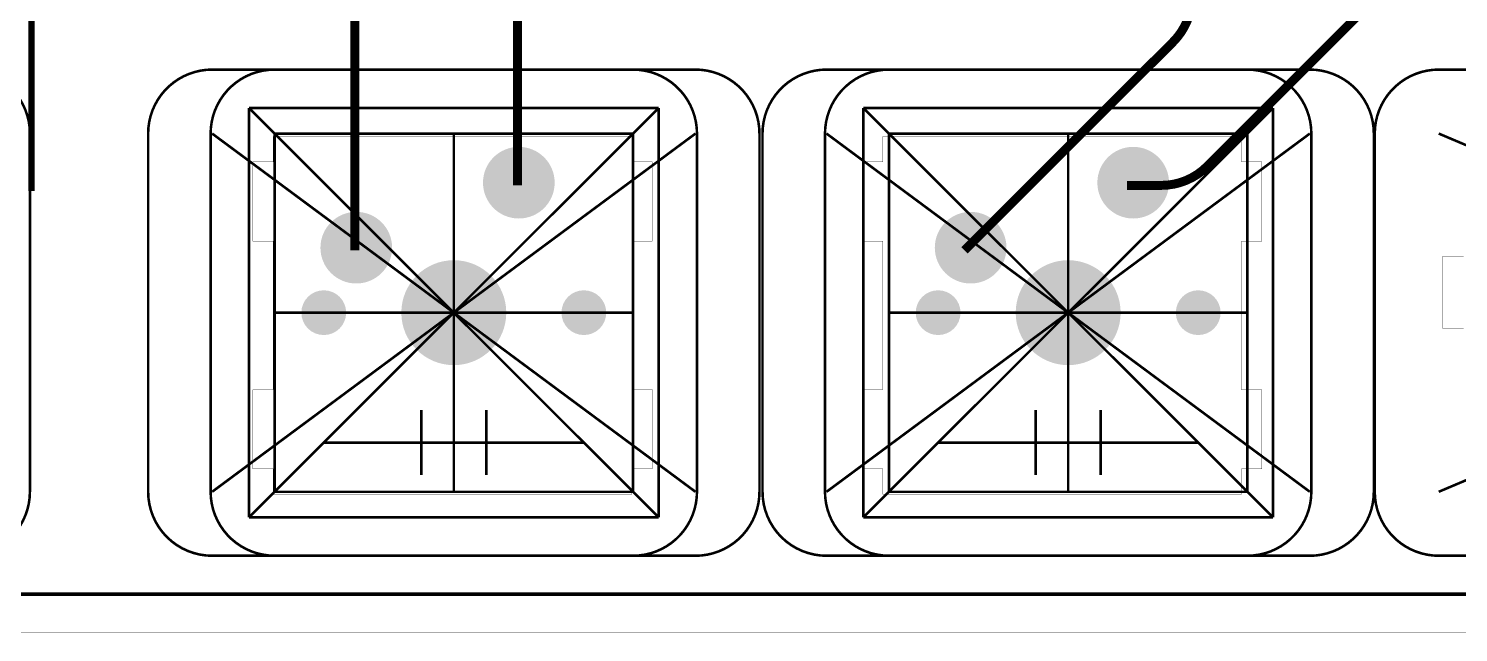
# Model space of a CAD drawing. Header units: inches. Extents: x -214 to 438, y -213 to 250.
# Drawn here: x -85.6 to -29.8, y -90.5 to -66.9 of the extents above; entities that cross this region are included whole.
import ezdxf

# ---------------------------------------------------------------- set-up
doc = ezdxf.new("R2010")
doc.units = ezdxf.units.IN
for name, color, linetype in [('Bottom Layer', 5, 'Continuous'), ('Drawing', 216, 'Continuous'), ('Drawing3', 56, 'Continuous'), ('Mechanical 22', 56, 'Continuous'), ('Multi-Layer', 9, 'Continuous'), ('Outline', 6, 'Continuous'), ('Top Layer', 1, 'Continuous')]:
    doc.layers.add(name, color=color, linetype=linetype)

msp = doc.modelspace()

# ---------------------------------------------------------------- hatches: boundary and pattern name
at = {"layer": 'Bottom Layer'}
h = msp.add_hatch(color=5, dxfattribs=at)
edge = h.paths.add_edge_path()
edge.add_arc((-66.46, -72.92), 1.4, 0, 360)
h = msp.add_hatch(color=5, dxfattribs=at)
edge = h.paths.add_edge_path()
edge.add_arc((-42.46, -72.92), 1.4, 0, 360)
h = msp.add_hatch(color=5, dxfattribs=at)
edge = h.paths.add_edge_path()
edge.add_arc((-72.81, -75.46), 1.4, 0, 360)
h = msp.add_hatch(color=5, dxfattribs=at)
edge = h.paths.add_edge_path()
edge.add_arc((-48.81, -75.46), 1.4, 0, 360)
h = msp.add_hatch(color=5, dxfattribs=at)
edge = h.paths.add_edge_path()
edge.add_arc((-69, -78), 2.05, 0, 360)
h = msp.add_hatch(color=5, dxfattribs=at)
edge = h.paths.add_edge_path()
edge.add_arc((-45, -78), 2.05, 0, 360)
h = msp.add_hatch(color=5, dxfattribs=at)
edge = h.paths.add_edge_path()
edge.add_arc((-74.08, -78), 0.875, 0, 360)
h = msp.add_hatch(color=5, dxfattribs=at)
edge = h.paths.add_edge_path()
edge.add_arc((-63.92, -78), 0.875, 0, 360)
h = msp.add_hatch(color=5, dxfattribs=at)
edge = h.paths.add_edge_path()
edge.add_arc((-50.08, -78), 0.875, 0, 360)
h = msp.add_hatch(color=5, dxfattribs=at)
edge = h.paths.add_edge_path()
edge.add_arc((-39.92, -78), 0.875, 0, 360)
at = {"layer": 'Multi-Layer'}
h = msp.add_hatch(color=9, dxfattribs=at)
edge = h.paths.add_edge_path()
edge.add_arc((-66.46, -72.92), 1.4, 0, 360)
h = msp.add_hatch(color=9, dxfattribs=at)
edge = h.paths.add_edge_path()
edge.add_arc((-42.46, -72.92), 1.4, 0, 360)
h = msp.add_hatch(color=9, dxfattribs=at)
edge = h.paths.add_edge_path()
edge.add_arc((-72.81, -75.46), 1.4, 0, 360)
h = msp.add_hatch(color=9, dxfattribs=at)
edge = h.paths.add_edge_path()
edge.add_arc((-48.81, -75.46), 1.4, 0, 360)
h = msp.add_hatch(color=9, dxfattribs=at)
edge = h.paths.add_edge_path()
edge.add_arc((-69, -78), 2.05, 0, 360)
h = msp.add_hatch(color=9, dxfattribs=at)
edge = h.paths.add_edge_path()
edge.add_arc((-45, -78), 2.05, 0, 360)
h = msp.add_hatch(color=9, dxfattribs=at)
edge = h.paths.add_edge_path()
edge.add_arc((-74.08, -78), 0.875, 0, 360)
h = msp.add_hatch(color=9, dxfattribs=at)
edge = h.paths.add_edge_path()
edge.add_arc((-63.92, -78), 0.875, 0, 360)
h = msp.add_hatch(color=9, dxfattribs=at)
edge = h.paths.add_edge_path()
edge.add_arc((-50.08, -78), 0.875, 0, 360)
h = msp.add_hatch(color=9, dxfattribs=at)
edge = h.paths.add_edge_path()
edge.add_arc((-39.92, -78), 0.875, 0, 360)
at = {"layer": 'Top Layer'}
h = msp.add_hatch(color=1, dxfattribs=at)
edge = h.paths.add_edge_path()
edge.add_arc((-66.46, -72.92), 1.4, 0, 360)
h = msp.add_hatch(color=1, dxfattribs=at)
edge = h.paths.add_edge_path()
edge.add_arc((-42.46, -72.92), 1.4, 0, 360)
h = msp.add_hatch(color=1, dxfattribs=at)
edge = h.paths.add_edge_path()
edge.add_arc((-72.81, -75.46), 1.4, 0, 360)
h = msp.add_hatch(color=1, dxfattribs=at)
edge = h.paths.add_edge_path()
edge.add_arc((-48.81, -75.46), 1.4, 0, 360)
h = msp.add_hatch(color=1, dxfattribs=at)
edge = h.paths.add_edge_path()
edge.add_arc((-69, -78), 2.05, 0, 360)
h = msp.add_hatch(color=1, dxfattribs=at)
edge = h.paths.add_edge_path()
edge.add_arc((-45, -78), 2.05, 0, 360)
h = msp.add_hatch(color=1, dxfattribs=at)
edge = h.paths.add_edge_path()
edge.add_arc((-74.08, -78), 0.875, 0, 360)
h = msp.add_hatch(color=1, dxfattribs=at)
edge = h.paths.add_edge_path()
edge.add_arc((-63.92, -78), 0.875, 0, 360)
h = msp.add_hatch(color=1, dxfattribs=at)
edge = h.paths.add_edge_path()
edge.add_arc((-50.08, -78), 0.875, 0, 360)
h = msp.add_hatch(color=1, dxfattribs=at)
edge = h.paths.add_edge_path()
edge.add_arc((-39.92, -78), 0.875, 0, 360)

# ---------------------------------------------------------------- linework, layer by layer
at = {"layer": 'Drawing'}
for points, const_width in [([(-88.06, -68.5, -0.414225), (-85.56, -71)], 0.1), ([(-80.941, -71, -0.414214), (-78.441, -68.5)], 0.1), ([(-78.5, -71, -0.414214), (-76, -68.5)], 0.1), ([(-62.001, -68.5, -0.414214), (-59.501, -71)], 0.1), ([(-59.56, -68.5, -0.414225), (-57.06, -71)], 0.1), ([(-56.941, -71, -0.414214), (-54.441, -68.5)], 0.1), ([(-54.499, -71, -0.414214), (-51.999, -68.5)], 0.1), ([(-38.001, -68.5, -0.414214), (-35.501, -71)], 0.1), ([(-35.56, -68.5, -0.414225), (-33.06, -71)], 0.1), ([(-33.024, -71, -0.414225), (-30.524, -68.5)], 0.1), ([(-85.56, -85, -0.414214), (-88.06, -87.5)], 0.1), ([(-78.441, -87.5, -0.414202), (-80.94, -85)], 0.1), ([(-76, -87.499, -0.414214), (-78.5, -84.999)], 0.1), ([(-76, -87.5, -0.414214), (-78.5, -85)], 0.0127), ([(-59.501, -85, -0.414214), (-62.001, -87.5)], 0.1), ([(-57.06, -85, -0.414214), (-59.56, -87.5)], 0.1), ([(-54.441, -87.5, -0.414202), (-56.94, -85)], 0.1), ([(-52, -87.499, -0.414214), (-54.5, -84.999)], 0.1), ([(-51.999, -87.5, -0.414214), (-54.499, -85)], 0.0127), ([(-35.501, -85, -0.414214), (-38.001, -87.5)], 0.1), ([(-33.06, -85, -0.414214), (-35.56, -87.5)], 0.1), ([(-30.524, -87.5, -0.414214), (-33.024, -85)], 0.1)]:
    msp.add_lwpolyline(points, format="xyb", dxfattribs=dict(at, const_width=const_width))
at = {"layer": 'Drawing', "const_width": 0.1}
for points in [[(-78.441, -68.5), (-59.56, -68.5)], [(-76, -68.5), (-62.001, -68.5)], [(-54.441, -68.5), (-35.56, -68.5)], [(-51.999, -68.5), (-38.001, -68.5)], [(-30.524, -68.5), (2.525, -68.5)], [(-77, -86), (-61, -70)], [(-77, -70), (-61, -86)], [(-77, -86), (-77, -70)], [(-77, -70), (-61, -70)], [(-61, -86), (-61, -70)], [(-53, -70), (-37, -70)], [(-53, -86), (-53, -70)], [(-53, -70), (-37, -86)], [(-53, -86), (-37, -70)], [(-37, -86), (-37, -70)], [(-85.56, -85), (-85.56, -71)], [(-80.941, -71), (-80.94, -85)], [(-78.5, -84.999), (-78.5, -71)], [(-78.441, -71), (-59.56, -85)], [(-78.44, -85), (-59.559, -71)], [(-76, -85), (-76, -71)], [(-76, -71), (-62, -71)], [(-69, -85), (-69, -71)], [(-62, -85), (-62, -71)], [(-59.501, -85), (-59.501, -71)], [(-57.06, -85), (-57.06, -71)], [(-56.941, -71), (-56.94, -85)], [(-54.5, -84.999), (-54.5, -71)], [(-54.441, -71), (-35.56, -85)], [(-54.44, -85), (-35.559, -71)], [(-52, -71), (-38, -71)], [(-52, -85), (-52, -71)], [(-45, -85), (-45, -71)], [(-38, -85), (-38, -71)], [(-35.501, -85), (-35.501, -71)], [(-33.06, -85), (-33.06, -71)], [(-33.024, -85), (-33.024, -71)], [(-30.525, -71), (2.525, -85)], [(-30.524, -85), (2.525, -71)], [(-69, -79.27), (-69, -76.73)], [(-45, -79.27), (-45, -76.73)], [(-76, -78), (-62, -78)], [(-70.27, -78), (-67.73, -78)], [(-52, -78), (-38, -78)], [(-46.27, -78), (-43.73, -78)], [(-70.27, -84.35), (-70.27, -81.81)], [(-69, -84.35), (-69, -81.81)], [(-67.73, -84.35), (-67.73, -81.81)], [(-46.27, -84.35), (-46.27, -81.81)], [(-45, -84.35), (-45, -81.81)], [(-43.73, -84.35), (-43.73, -81.81)], [(-74.08, -83.08), (-63.92, -83.08)], [(-50.08, -83.08), (-39.92, -83.08)], [(-76, -85), (-62, -85)], [(-52, -85), (-38, -85)], [(-77, -86), (-61, -86)], [(-53, -86), (-37, -86)], [(-78.441, -87.5), (-59.56, -87.5)], [(-76, -87.5), (-62.001, -87.5)], [(-54.441, -87.5), (-35.56, -87.5)], [(-51.999, -87.5), (-38.001, -87.5)], [(-30.524, -87.5), (2.525, -87.5)]]:
    msp.add_lwpolyline(points, dxfattribs=at)
at = {"layer": 'Drawing'}
for points, const_width in [([(-78.466, -68.5, 1), (-78.416, -68.5, 1)], 0.05), ([(-76.024, -68.5, 1), (-75.975, -68.5, 1)], 0.05), ([(-62.025, -68.5, 1), (-61.976, -68.5, 1)], 0.05), ([(-59.585, -68.5, 1), (-59.535, -68.5, 1)], 0.05), ([(-54.466, -68.5, 1), (-54.416, -68.5, 1)], 0.05), ([(-52.024, -68.5, 1), (-51.975, -68.5, 1)], 0.05), ([(-38.025, -68.5, 1), (-37.976, -68.5, 1)], 0.05), ([(-35.585, -68.5, 1), (-35.535, -68.5, 1)], 0.05), ([(-30.549, -68.5, 1), (-30.499, -68.5, 1)], 0.05), ([(-85.585, -71, 1), (-85.535, -71, 1)], 0.05), ([(-80.966, -71, 1), (-80.916, -71, 1)], 0.05), ([(-78.524, -71, 1), (-78.475, -71, 1)], 0.05), ([(-59.525, -71, 1), (-59.476, -71, 1)], 0.05), ([(-57.085, -71, 1), (-57.035, -71, 1)], 0.05), ([(-56.966, -71, 1), (-56.916, -71, 1)], 0.05), ([(-54.524, -71, 1), (-54.475, -71, 1)], 0.05), ([(-35.525, -71, 1), (-35.476, -71, 1)], 0.05), ([(-33.085, -71, 1), (-33.035, -71, 1)], 0.05), ([(-33.049, -71, 1), (-32.999, -71, 1)], 0.05), ([(-85.585, -85, 1), (-85.535, -85, 1)], 0.05), ([(-80.965, -85, 1), (-80.915, -85, 1)], 0.05), ([(-78.525, -84.999, 1), (-78.475, -84.999, 1)], 0.05), ([(-78.503, -85, 1), (-78.496, -85, 1)], 0.00635), ([(-59.525, -85, 1), (-59.476, -85, 1)], 0.05), ([(-57.085, -85, 1), (-57.035, -85, 1)], 0.05), ([(-56.965, -85, 1), (-56.915, -85, 1)], 0.05), ([(-54.525, -84.999, 1), (-54.475, -84.999, 1)], 0.05), ([(-54.503, -85, 1), (-54.496, -85, 1)], 0.00635), ([(-35.525, -85, 1), (-35.476, -85, 1)], 0.05), ([(-33.085, -85, 1), (-33.035, -85, 1)], 0.05), ([(-33.049, -85, 1), (-32.999, -85, 1)], 0.05), ([(-78.466, -87.5, 1), (-78.416, -87.5, 1)], 0.05), ([(-76.025, -87.499, 1), (-75.975, -87.499, 1)], 0.05), ([(-76.003, -87.5, 1), (-75.996, -87.5, 1)], 0.00635), ([(-62.025, -87.5, 1), (-61.976, -87.5, 1)], 0.05), ([(-59.585, -87.5, 1), (-59.535, -87.5, 1)], 0.05), ([(-54.466, -87.5, 1), (-54.416, -87.5, 1)], 0.05), ([(-52.025, -87.499, 1), (-51.975, -87.499, 1)], 0.05), ([(-52.003, -87.5, 1), (-51.996, -87.5, 1)], 0.00635), ([(-38.025, -87.5, 1), (-37.976, -87.5, 1)], 0.05), ([(-35.585, -87.5, 1), (-35.535, -87.5, 1)], 0.05), ([(-30.549, -87.5, 1), (-30.499, -87.5, 1)], 0.05)]:
    msp.add_lwpolyline(points, format="xyb", close=True, dxfattribs=dict(at, const_width=const_width))
at = {"layer": 'Drawing3', "const_width": 0.0127}
for points in [[(-76.051, -71.106), (-62.05, -71.106)], [(-76.051, -72.105), (-76.051, -71.106)], [(-62.05, -72.105), (-62.05, -71.106)], [(-52.238, -71.106), (-38.238, -71.106)], [(-52.238, -72.105), (-52.238, -71.106)], [(-38.238, -72.105), (-38.238, -71.106)], [(-76.85, -75.206), (-76.85, -72.105)], [(-76.85, -72.105), (-76.051, -72.105)], [(-62.05, -72.105), (-61.25, -72.105)], [(-61.25, -75.206), (-61.25, -72.105)], [(-53.039, -75.206), (-53.039, -72.105)], [(-53.039, -72.105), (-52.238, -72.105)], [(-38.238, -72.105), (-37.438, -72.105)], [(-37.438, -75.206), (-37.438, -72.105)], [(-76.85, -75.206), (-76.051, -75.206)], [(-76.051, -81.006), (-76.051, -75.206)], [(-62.05, -75.206), (-61.25, -75.206)], [(-62.05, -81.006), (-62.05, -75.206)], [(-53.039, -75.206), (-52.238, -75.206)], [(-52.238, -81.006), (-52.238, -75.206)], [(-38.238, -75.206), (-37.438, -75.206)], [(-38.238, -81.006), (-38.238, -75.206)], [(-30.382, -78.605), (-30.382, -75.805)], [(-30.382, -75.805), (-29.556, -75.805)], [(-30.382, -78.605), (-29.556, -78.605)], [(-76.85, -84.105), (-76.85, -81.006)], [(-76.85, -81.006), (-76.051, -81.006)], [(-62.05, -81.006), (-61.25, -81.006)], [(-61.25, -84.105), (-61.25, -81.006)], [(-53.039, -84.105), (-53.039, -81.006)], [(-53.039, -81.006), (-52.238, -81.006)], [(-38.238, -81.006), (-37.438, -81.006)], [(-37.438, -84.105), (-37.438, -81.006)], [(-76.85, -84.105), (-76.051, -84.105)], [(-76.051, -85.106), (-76.051, -84.105)], [(-62.05, -84.105), (-61.25, -84.105)], [(-62.05, -85.106), (-62.05, -84.105)], [(-53.039, -84.105), (-52.238, -84.105)], [(-52.238, -85.106), (-52.238, -84.105)], [(-38.238, -84.105), (-37.438, -84.105)], [(-38.238, -85.106), (-38.238, -84.105)], [(-76.051, -85.106), (-62.05, -85.106)], [(-52.238, -85.106), (-38.238, -85.106)], [(-136.2, -90.49), (208.605, -90.49)]]:
    msp.add_lwpolyline(points, dxfattribs=at)
at = {"layer": 'Mechanical 22', "const_width": 0.25}
for points in [[(-66.501, -68.5), (-66.501, 42.5)], [(-85.501, -73.25), (-85.501, 37.75)]]:
    msp.add_lwpolyline(points, dxfattribs=at)
at = {"layer": 'Outline', "const_width": 0.15}
msp.add_lwpolyline([(-134.25, -89), (13.664, -89)], dxfattribs=at)
at = {"layer": 'Top Layer', "const_width": 0.35}
for points in [[(-72.861, -75.566), (-72.861, -62.479)], [(-66.511, -73.026), (-66.511, -63.761)], [(-39.572, -72.282), (-33.664, -66.374)], [(-49.049, -75.566), (-40.903, -67.42)], [(-42.699, -73.026), (-41.368, -73.026)]]:
    msp.add_lwpolyline(points, dxfattribs=at)
for points in [[(-40.159, -65.624, -0.198912), (-40.903, -67.42)], [(-39.572, -72.282, -0.198912), (-41.368, -73.026)]]:
    msp.add_lwpolyline(points, format="xyb", dxfattribs=at)
at = {"layer": 'Top Layer', "const_width": 0.175}
for points in [[(-40.99, -67.42, 1), (-40.815, -67.42, 1)], [(-39.66, -72.282, 1), (-39.485, -72.282, 1)], [(-41.456, -73.026, 1), (-41.281, -73.026, 1)]]:
    msp.add_lwpolyline(points, format="xyb", close=True, dxfattribs=at)

doc.saveas('drawing.dxf')
